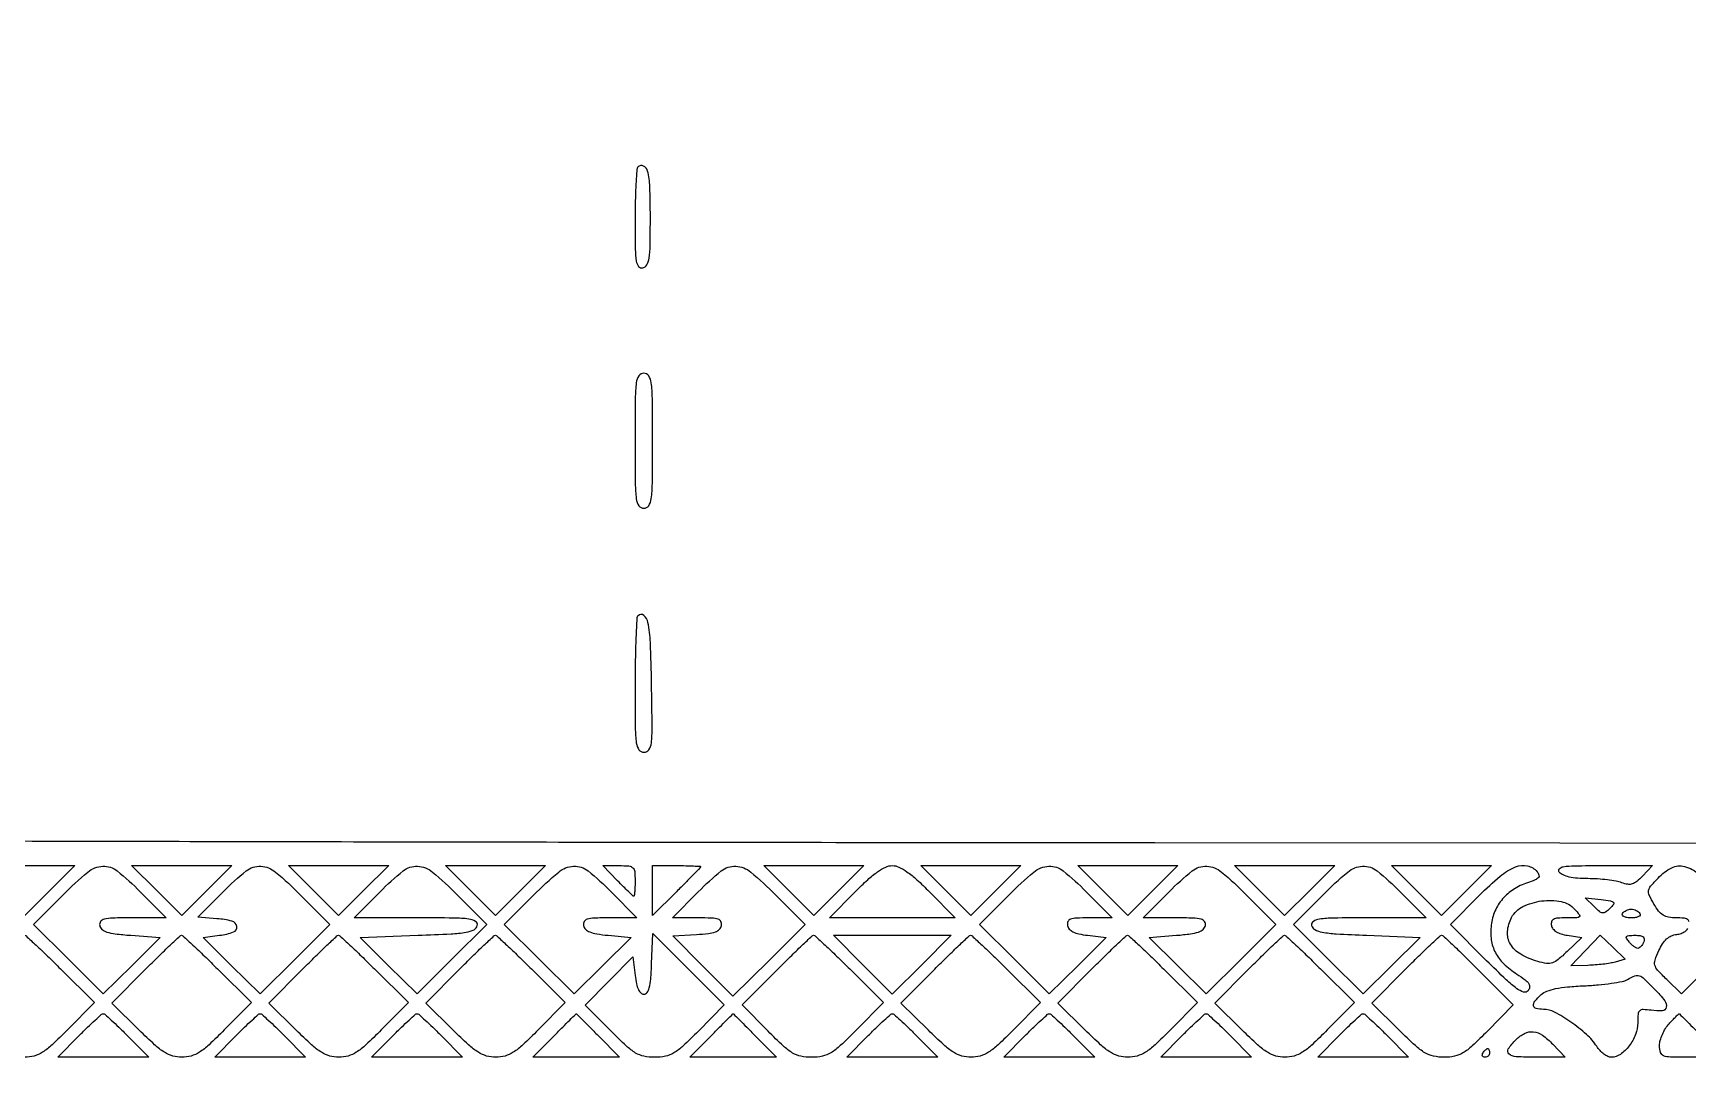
# Model space of a CAD drawing. Extents: x 0 to 836, y 5 to 589.
# Drawn here: x 424.26 to 456.37, y 163.24 to 183.34 of the extents above; entities that cross this region are included whole.
import ezdxf

# ---------------------------------------------------------------- set-up
doc = ezdxf.new("R2010")
doc.units = 0
doc.header["$MEASUREMENT"] = 0

msp = doc.modelspace()

# ---------------------------------------------------------------- linework, layer by layer
for points in [[(201.712326, 537.783562, -0.000001), (217.055896, 537.76491, -0.426088)], [(546.939, 229.3929, -0.000106), (546.943559, 250.949215, -0.000176), (546.957638, 269.095817, -0.000001), (546.976289, 285.583213, -0.415883)], [(836.0595, 588.6891), (420.497259, 588.710259, 0.000013), (261.145696, 588.714318, 0.000021), (126.989856, 588.708632), (4.934769, 588.698274, 0.19889), (4.878609, 588.675009, 0.198853), (4.855343, 588.618859), (4.83877, 516.273901, 0.000036), (4.826254, 436.744061, 0.000021), (4.8222, 342.282364), (4.8222, 95.946129), (4.469225, 95.920114, 0.031904), (4.160456, 95.877435, 0.315999), (4.075312, 95.787407, 0.415411), (4.137995, 95.703578, 0.035338), (4.43445, 95.6826), (4.8222, 95.6826), (4.8222, 50.2101), (4.8222, 4.7376), (420.462, 4.7376), (836.1018, 4.7376)], [(201.712326, 185.847562, -0.000001), (217.055896, 185.82891, -0.426088)], [(604.852986, 529.408162, -0.000002), (620.423836, 529.389509, -0.550615)], [(238.738155, 529.614638, -0.000002), (224.300981, 529.63329, -0.415836)], [(308.18842, 529.408162, -0.000002), (322.638019, 529.38951, -0.415836)], [(531.796111, 538.074638, -0.000002), (517.6951, 538.093291, -0.426056)], [(413.368417, 538.074638, -0.000002), (399.676779, 538.093291, -0.415815)], [(206.267293, 233.405114, -0.000001), (217.051222, 233.389599, -0.0589)], [(77.850638, 481.579418, -0.000002), (77.869294, 494.031443, -0.550517)], [(77.644162, 421.684687, -0.000002), (77.625507, 409.236574, -0.415775)], [(835.429914, 203.53197, -0.00002), (835.42504, 321.569549)], [(604.231838, 387.151416, -0.000003), (604.250494, 398.693431, -0.41574)], [(260.324089, 280.728444, -0.000002), (260.333986, 287.287743, -0.41377)], [(353.273145, 235.606241, -0.000004), (353.25667, 227.850838, -0.413589)], [(598.142374, 133.226362, -0.000004), (607.061927, 133.207701, -0.425827)], [(422.635427, 142.707701, -0.000006), (427.550911, 142.695184, -0.413464)], [(476.576374, 181.9746), (469.723304, 181.9746), (469.668952, 181.45459, 0.023672), (469.647108, 181.070485, 0.000478), (469.630566, 179.12773, 0.00113), (469.618539, 176.857605, 0.000759), (469.6146, 174.26359), (469.6146, 167.5926), (446.03235, 167.60917, -0.000119), (437.028377, 167.617645, -0.000207), (429.545132, 167.629566, -0.000033), (423.021454, 167.643081, -0.973398)], [(456.399828, 166.078769, 0.205576), (456.366319, 166.124305, 0.110885), (456.291008, 166.148431, 0.021817), (456.148253, 166.154935, -0.042387), (455.998713, 166.167921, -0.09555), (455.892752, 166.208032, -0.090369), (455.805733, 166.286321, -0.035112), (455.715581, 166.421635, -0.019195), (455.625301, 166.595418, -0.15007), (455.612476, 166.684601, -0.137785), (455.651187, 166.769247, -0.015301), (455.794859, 166.9287, -0.083217), (456.060518, 167.126809, -0.186347), (456.306878, 167.153082, -0.111123), (456.594892, 167.001831, -0.021088)], [(456.92584, 165.351932), (456.250417, 164.680472), (455.965402, 164.956719, -0.013092), (455.787221, 165.138705, -0.120764), (455.733904, 165.234406, -0.150634), (455.737029, 165.334869, -0.023866), (455.810662, 165.520386, -0.035942), (455.88252, 165.652732, -0.066929), (455.961285, 165.745691, -0.07949), (456.051465, 165.804205, -0.075302), (456.157095, 165.833052, 0.057195), (456.244863, 165.853653, 0.068181), (456.320178, 165.892954, 0.077278), (456.37458, 165.94585, 0.114945)]]:
    msp.add_lwpolyline(points, format="xyb")
for points in [[(436.001962, 180.735562, 0.180044), (435.978644, 180.6846, 0.004018), (435.960885, 180.411016, 0.008569), (435.94801, 180.086434, 0.005627), (435.9438, 179.712397, 0.003393), (435.947686, 179.139776, 0.035821), (435.96757, 178.906906, 0.131751), (436.013088, 178.804645, 0.276831), (436.09185, 178.775905, 0.222114), (436.170991, 178.833292, 0.089817), (436.214879, 178.962635, 0.033032), (436.235485, 179.213562, 0.003974), (436.2399, 179.769109, 0.008749), (436.229675, 180.353375, 0.051646), (436.187557, 180.656206, 0.224222), (436.10829, 180.753721, 0.318262)], [(435.9438, 175.4181, 0.00213), (435.947332, 174.588774, 0.02996), (435.967679, 174.291862, 0.116079), (436.018218, 174.157369, 0.250083), (436.113, 174.1068, 0.250083), (436.207782, 174.157369, 0.116079), (436.258321, 174.291862, 0.02996), (436.278668, 174.588774, 0.00213), (436.2822, 175.4181, 0.00213), (436.278668, 176.247426, 0.02996), (436.258321, 176.544337, 0.116079), (436.207782, 176.678831, 0.250083), (436.113, 176.7294, 0.250083), (436.018218, 176.678831, 0.116079), (435.967679, 176.544337, 0.02996), (435.947332, 176.247426, 0.00213)], [(436.001962, 172.021762, 0.185328), (435.9785, 171.969069, 0.002379), (435.960885, 171.599633, 0.006531), (435.948002, 171.167807, 0.004191), (435.9438, 170.6664, 0.00213), (435.947311, 169.842203, 0.030712), (435.967744, 169.550467, 0.121094), (436.019064, 169.419066, 0.244038), (436.115148, 169.3692, 0.246944), (436.210725, 169.41947, 0.123411), (436.259787, 169.551084, 0.03022), (436.274745, 169.845213, 0.001991), (436.263198, 170.694693, 0.005543), (436.24007, 171.501451, 0.038675), (436.19405, 171.892801, 0.175575), (436.112917, 172.027548, 0.384018)], [(426.3417, 166.662), (426.844003, 166.1544), (426.184799, 166.1544, 0.005622), (425.80464, 166.150125, 0.052033), (425.641647, 166.129403, 0.1772), (425.571365, 166.083237, 0.209647), (425.553725, 166.00635, 0.171974), (425.597788, 165.930867, 0.099169), (425.690981, 165.879458, 0.048225), (425.857371, 165.843988, 0.01001), (426.155395, 165.816), (426.728935, 165.7737), (426.175536, 165.226015), (425.622137, 164.678329), (424.945638, 165.350861), (424.269138, 166.023393), (424.83785, 166.596497, -0.022244), (425.324336, 167.044971, -0.16568), (425.613108, 167.157609, -0.182443), (425.895631, 167.064802, -0.028093)], [(429.45295, 166.596497), (430.021662, 166.023393), (429.345162, 165.350861), (428.668663, 164.678329), (428.115019, 165.226015), (427.561375, 165.7737), (427.882137, 165.816, 0.051803), (428.150767, 165.880211, 0.362743), (428.214657, 165.987598, 0.298016), (428.120237, 166.091308, 0.045425), (427.830293, 166.138752), (427.457686, 166.165405), (427.954545, 166.667502, -0.028591), (428.396739, 167.066006, -0.182915), (428.678556, 167.157674, -0.164754), (428.967154, 167.044431, -0.022189)], [(432.49855, 166.596497), (433.067262, 166.023393), (432.390762, 165.350861), (431.714263, 164.678329), (431.161297, 165.226015), (430.608331, 165.7737), (431.731143, 165.816, 0.003519), (432.371612, 165.844644, 0.028044), (432.665793, 165.87648, 0.070996), (432.819656, 165.925026, 0.237937), (432.882281, 166.00635, 0.315938), (432.846129, 166.086658, 0.103125), (432.716326, 166.131156, 0.028624), (432.42764, 166.150672, 0.002567), (431.701501, 166.1544), (430.492397, 166.1544), (430.9947, 166.662, -0.028093), (431.440769, 167.064802, -0.182443), (431.723292, 167.157609, -0.16568), (432.012064, 167.044971, -0.022244)], [(435.4785, 166.662), (435.980803, 166.1544), (435.448499, 166.1544, 0.00763), (435.148132, 166.149816, 0.063856), (435.014291, 166.128484, 0.196665), (434.95659, 166.082396, 0.175761), (434.94428, 166.00635, 0.152263), (434.983033, 165.933642, 0.099758), (435.063062, 165.881203, 0.05625), (435.198964, 165.843766, 0.015512), (435.419212, 165.816), (435.866058, 165.7737), (435.312498, 165.226015), (434.758937, 164.678329), (434.082438, 165.350861), (433.405938, 166.023393), (433.97465, 166.596497, -0.022244), (434.461136, 167.044971, -0.16568), (434.749908, 167.157609, -0.182443), (435.032431, 167.064802, -0.028093)], [(435.9438, 166.8735, -0.008142), (435.941951, 166.759968, -0.013507), (435.936249, 166.664379, -0.007113), (435.928377, 166.586562, -0.380905), (435.918096, 166.5774, -0.189406), (435.901344, 166.583982, -0.002347), (435.815638, 166.664379, -0.006534), (435.717259, 166.760006, -0.004184), (435.6054, 166.8735), (435.318409, 167.1696), (435.631104, 167.1696, -0.019141), (435.824117, 167.162208, -0.172066), (435.900315, 167.128422, -0.182984), (435.935733, 167.05523, -0.022185)], [(437.2128, 167.14556, -0.193016), (437.206307, 167.129367, -0.000868), (437.076118, 166.993598, -0.003925), (436.925876, 166.839893, -0.002447), (436.7475, 166.662), (436.2822, 166.20248), (436.2822, 166.68604), (436.2822, 167.1696), (436.7475, 167.1696, -0.004843), (436.925915, 167.167872, -0.008062), (437.076118, 167.162538, -0.002592), (437.203659, 167.155286, -0.396172)], [(438.674291, 166.596555), (439.242945, 166.023511), (438.543103, 165.327304), (437.843261, 164.631098), (437.260219, 165.218642), (436.677177, 165.806186), (437.134546, 165.832243, 0.014003), (437.365996, 165.851944, 0.057915), (437.502514, 165.883709, 0.109439), (437.581161, 165.933272, 0.151798), (437.620061, 166.00635, 0.163819), (437.609631, 166.082069, 0.202438), (437.556072, 166.128075, 0.06903), (437.432003, 166.149674, 0.00863), (437.158201, 166.1544), (436.668197, 166.1544), (437.1705, 166.662, -0.028092), (437.616563, 167.064798, -0.182434), (437.899083, 167.15761, -0.165686), (438.187847, 167.044984, -0.022247)], [(441.6543, 166.662), (442.156603, 166.1544), (440.9352, 166.1544), (439.713797, 166.1544), (440.2161, 166.662, -0.01261), (440.459118, 166.895499, -0.031396), (440.651092, 167.049927, -0.043648), (440.807508, 167.141033, -0.110492), (440.9352, 167.1696, -0.110492), (441.062892, 167.141033, -0.043648), (441.219308, 167.049927, -0.031396), (441.411282, 166.895499, -0.01261)], [(444.6999, 166.662), (445.202203, 166.1544), (444.754499, 166.1544, 0.009913), (444.507277, 166.149498, 0.075028), (444.392977, 166.127584, 0.207157), (444.343487, 166.081688, 0.151687), (444.334903, 166.00635, 0.138885), (444.369804, 165.936548, 0.094658), (444.441278, 165.883065, 0.061597), (444.556212, 165.843619, 0.022839), (444.725318, 165.816), (445.087622, 165.7737), (444.53398, 165.226015), (443.980337, 164.678329), (443.303838, 165.350861), (442.627338, 166.023393), (443.19605, 166.596497, -0.022244), (443.682536, 167.044971, -0.16568), (443.971308, 167.157609, -0.182443), (444.253831, 167.064802, -0.028093)], [(447.81115, 166.596497), (448.379862, 166.023393), (447.703362, 165.350861), (447.026863, 164.678329), (446.473411, 165.226015), (445.919959, 165.7737), (446.45127, 165.816, 0.011415), (446.723264, 165.843916, 0.05076), (446.879581, 165.879946, 0.100082), (446.968348, 165.931655, 0.165531), (447.010694, 166.00635, 0.198709), (446.99479, 166.08297, 0.183905), (446.928746, 166.129138, 0.055473), (446.775457, 166.150038, 0.006169), (446.421901, 166.1544), (445.804997, 166.1544), (446.3073, 166.662, -0.028093), (446.753369, 167.064802, -0.182443), (447.035892, 167.157609, -0.16568), (447.324664, 167.044971, -0.022244)], [(450.7911, 166.662), (451.293403, 166.1544), (450.168899, 166.1544, 0.002805), (449.495994, 166.150625, 0.030766), (449.226618, 166.130998, 0.112087), (449.106481, 166.086122, 0.303586), (449.072699, 166.00635, 0.229909), (449.132873, 165.925676, 0.075481), (449.277041, 165.876732, 0.030044), (449.551748, 165.844573, 0.003938), (450.139278, 165.816), (451.177551, 165.7737), (450.624544, 165.226015), (450.071537, 164.678329), (449.395038, 165.350861), (448.718538, 166.023393), (449.28725, 166.596497, -0.022244), (449.773736, 167.044971, -0.16568), (450.062508, 167.157609, -0.182443), (450.345031, 167.064802, -0.028093)], [(453.449498, 167.050534, -0.101361), (453.483891, 166.986161, -0.258386), (453.472871, 166.936189, -0.115958), (453.409689, 166.891354, -0.016874), (453.260798, 166.836579, 0.063312), (452.991719, 166.708178, 0.072952), (452.777581, 166.521374, 0.075029), (452.630522, 166.285788, 0.072631), (452.557451, 166.014666, 0.063288), (452.559796, 165.727133, 0.087001), (452.638037, 165.4813, 0.080958), (452.800719, 165.26428, 0.047598), (453.055385, 165.062167, -0.015714), (453.215074, 164.951232, -0.085573), (453.287458, 164.875302, -0.186629), (453.302356, 164.809217, -0.137215), (453.271446, 164.74, -0.30205), (453.186983, 164.714666, -0.083346), (453.056488, 164.779577, -0.033405), (452.848463, 164.952909, -0.005334), (452.468788, 165.322638), (451.764255, 166.023511), (452.332909, 166.596555, -0.022107), (452.732411, 166.965044, -0.078829), (453.029249, 167.144391, -0.149652), (453.259879, 167.164986, -0.169094)], [(455.49173, 166.963774, -0.029753), (455.382269, 166.860335, -0.09809), (455.295628, 166.812769, -0.116631), (455.206145, 166.806107, -0.051399), (455.090776, 166.836874, 0.04641), (454.980998, 166.867323, 0.014566), (454.812144, 166.892616, 0.014414), (454.621046, 166.910001, 0.015477), (454.433751, 166.9158, -0.019166), (454.231369, 166.923561, -0.037074), (454.071304, 166.947878, -0.047703), (453.952305, 166.987341, -0.116149), (453.879, 167.0427, -0.364001), (453.879347, 167.10616, -0.181716), (453.954513, 167.147972, -0.033834), (454.178775, 167.166063, -0.003212), (454.729388, 167.1696), (455.685094, 167.1696)], [(454.1751, 166.3236, -0.015594), (454.268373, 166.213842, -0.375762), (454.266671, 166.176628, -0.198174), (454.221833, 166.156875, -0.00592), (454.012809, 166.1544, 0.017665), (453.84849, 166.148593, 0.101712), (453.765138, 166.125221, 0.210926), (453.728431, 166.07973, 0.113519), (453.725707, 166.00635, 0.12666), (453.756455, 165.941198, 0.081229), (453.819901, 165.886023, 0.063619), (453.913527, 165.843469, 0.037366), (454.033634, 165.816), (454.313246, 165.7737), (454.029438, 165.499518, -0.017996), (453.857207, 165.344714, -0.092341), (453.745699, 165.282046, -0.116178), (453.63172, 165.271009, -0.036144), (453.462257, 165.306605, -0.061861), (453.129382, 165.448468, -0.128088), (452.930134, 165.646058, -0.154124), (452.873468, 165.889223, -0.103998), (452.95393, 166.164734, -0.15786), (453.17089, 166.373546, -0.081118), (453.536084, 166.483021, -0.081391), (453.915813, 166.470464, -0.161315)], [(454.85951, 166.337252, -0.036626), (454.776206, 166.265335, -0.19107), (454.718738, 166.249962, -0.14862), (454.657795, 166.276544, -0.019758), (454.553412, 166.372988), (454.382496, 166.543904), (454.688593, 166.508168, -0.008747), (454.873385, 166.483311, -0.15989), (454.92565, 166.456874, -0.372831), (454.928517, 166.416933, -0.035847)], [(455.4441, 166.239, -0.259199), (455.445613, 166.206368, -0.162984), (455.417957, 166.178636, -0.081563), (455.358485, 166.160181, -0.034543), (455.2749, 166.1544, -0.034543), (455.191315, 166.160181, -0.081563), (455.131843, 166.178636, -0.162984), (455.104187, 166.206368, -0.259199), (455.1057, 166.239, -0.085235), (455.134311, 166.271383, -0.053414), (455.17697, 166.298749, -0.051777), (455.2263, 166.317327, -0.064269), (455.2749, 166.3236, -0.064269), (455.3235, 166.317327, -0.051777), (455.37283, 166.298749, -0.053414), (455.415489, 166.271383, -0.085235)], [(424.795733, 165.162479), (425.453109, 164.508959), (424.926948, 163.978079, -0.009627), (424.630694, 163.69046, -0.044566), (424.442624, 163.54381, -0.074873), (424.283069, 163.47184, -0.068676), (424.10452, 163.4472, -0.068756), (423.926099, 163.471852, -0.073153), (423.765103, 163.543872, -0.043873), (423.574689, 163.689943, -0.009718), (423.27694, 163.97379), (422.745627, 164.50038), (423.399579, 165.15819, -0.003033), (423.653321, 165.410351, -0.004818), (423.873891, 165.622768, -0.001306), (424.067633, 165.804828, -0.190171), (424.095944, 165.816, -0.188699), (424.124316, 165.804897, -0.0013), (424.319002, 165.624028, -0.004791), (424.540678, 165.412996, -0.003017)], [(427.841333, 165.162479), (428.498709, 164.508959), (427.972548, 163.978079, -0.009627), (427.676294, 163.69046, -0.044566), (427.488224, 163.54381, -0.074873), (427.328669, 163.47184, -0.068676), (427.15012, 163.4472, -0.068756), (426.971699, 163.471852, -0.073153), (426.810703, 163.543872, -0.043873), (426.620289, 163.689943, -0.009718), (426.32254, 163.97379), (425.791227, 164.50038), (426.445179, 165.15819, -0.003033), (426.698921, 165.410351, -0.004818), (426.919491, 165.622768, -0.001306), (427.113233, 165.804828, -0.190171), (427.141544, 165.816, -0.188699), (427.169916, 165.804897, -0.0013), (427.364602, 165.624028, -0.004791), (427.586278, 165.412996, -0.003017)], [(430.886933, 165.162479), (431.544309, 164.508959), (431.018148, 163.978079, -0.009627), (430.721894, 163.69046, -0.044566), (430.533824, 163.54381, -0.074873), (430.374269, 163.47184, -0.068676), (430.19572, 163.4472, -0.068756), (430.017299, 163.471852, -0.073153), (429.856303, 163.543872, -0.043873), (429.665889, 163.689943, -0.009718), (429.36814, 163.97379), (428.836827, 164.50038), (429.490779, 165.15819, -0.003033), (429.744521, 165.410351, -0.004818), (429.965091, 165.622768, -0.001306), (430.158833, 165.804828, -0.190171), (430.187144, 165.816, -0.188699), (430.215516, 165.804897, -0.0013), (430.410202, 165.624028, -0.004791), (430.631878, 165.412996, -0.003017)], [(433.932533, 165.162479), (434.589909, 164.508959), (434.063748, 163.978079, -0.009627), (433.767494, 163.69046, -0.044566), (433.579424, 163.54381, -0.074873), (433.419869, 163.47184, -0.068676), (433.24132, 163.4472, -0.068756), (433.062899, 163.471852, -0.073153), (432.901903, 163.543872, -0.043873), (432.711489, 163.689943, -0.009718), (432.41374, 163.97379), (431.882427, 164.50038), (432.536379, 165.15819, -0.003033), (432.790121, 165.410351, -0.004818), (433.010691, 165.622768, -0.001306), (433.204433, 165.804828, -0.190171), (433.232744, 165.816, -0.188699), (433.261116, 165.804897, -0.0013), (433.455802, 165.624028, -0.004791), (433.677478, 165.412996, -0.003017)], [(437.171498, 163.955809, -0.009557), (436.872892, 163.665373, -0.052959), (436.694374, 163.53062, -0.08576), (436.532585, 163.467928, -0.049684), (436.3245, 163.4472, -0.049613), (436.116486, 163.467891, -0.085731), (435.954795, 163.530481, -0.053023), (435.776502, 163.664989, -0.009593), (435.478621, 163.954678), (434.976438, 164.462156), (435.438969, 164.931546), (435.9015, 165.400936), (435.9438, 165.037418, 0.02159), (435.970005, 164.874014, 0.058427), (436.006763, 164.762686, 0.095903), (436.054256, 164.697116, 0.190434), (436.113, 164.6739, 0.241024), (436.175772, 164.706025, 0.093028), (436.218594, 164.797168, 0.043345), (436.246985, 164.96552, 0.009308), (436.265286, 165.261223), (436.290673, 165.848546), (436.982736, 165.156482), (437.6748, 164.464418)], [(440.108333, 165.162479), (440.765709, 164.508959), (440.239548, 163.978079, -0.008896), (439.926317, 163.673088, -0.051599), (439.74306, 163.533436, -0.086079), (439.579211, 163.468688, -0.051194), (439.369896, 163.4472, -0.049704), (439.16199, 163.467919, -0.085707), (439.000281, 163.530574, -0.052968), (438.821882, 163.665207, -0.009581), (438.523769, 163.955134), (438.021135, 164.463069), (438.693633, 165.139534, -0.00295), (438.954486, 165.398849, -0.004692), (439.181043, 165.617288, -0.00124), (439.380192, 165.804794, -0.190458), (439.408544, 165.816, -0.188699), (439.436916, 165.804897, -0.0013), (439.631602, 165.624028, -0.004791), (439.853278, 165.412996, -0.003017)], [(443.153933, 165.162479), (443.811309, 164.508959), (443.285148, 163.978079, -0.009627), (442.988894, 163.69046, -0.044566), (442.800824, 163.54381, -0.074873), (442.641269, 163.47184, -0.068676), (442.46272, 163.4472, -0.068756), (442.284299, 163.471852, -0.073153), (442.123303, 163.543872, -0.043873), (441.932889, 163.689943, -0.009718), (441.63514, 163.97379), (441.103827, 164.50038), (441.757779, 165.15819, -0.003033), (442.011521, 165.410351, -0.004818), (442.232091, 165.622768, -0.001306), (442.425833, 165.804828, -0.190171), (442.454144, 165.816, -0.188699), (442.482516, 165.804897, -0.0013), (442.677202, 165.624028, -0.004791), (442.898878, 165.412996, -0.003017)], [(446.199533, 165.162479), (446.856909, 164.508959), (446.330748, 163.978079, -0.009627), (446.034494, 163.69046, -0.044566), (445.846424, 163.54381, -0.074873), (445.686869, 163.47184, -0.068676), (445.50832, 163.4472, -0.068756), (445.329899, 163.471852, -0.073153), (445.168903, 163.543872, -0.043873), (444.978489, 163.689943, -0.009718), (444.68074, 163.97379), (444.149427, 164.50038), (444.803379, 165.15819, -0.003033), (445.057121, 165.410351, -0.004818), (445.277691, 165.622768, -0.001306), (445.471433, 165.804828, -0.190171), (445.499744, 165.816, -0.188699), (445.528116, 165.804897, -0.0013), (445.722802, 165.624028, -0.004791), (445.944478, 165.412996, -0.003017)], [(449.245133, 165.162479), (449.902509, 164.508959), (449.376348, 163.978079, -0.009627), (449.080094, 163.69046, -0.044566), (448.892024, 163.54381, -0.074873), (448.732469, 163.47184, -0.068676), (448.55392, 163.4472, -0.068756), (448.375499, 163.471852, -0.073153), (448.214503, 163.543872, -0.043873), (448.024089, 163.689943, -0.009718), (447.72634, 163.97379), (447.195027, 164.50038), (447.848979, 165.15819, -0.003033), (448.102721, 165.410351, -0.004818), (448.323291, 165.622768, -0.001306), (448.517033, 165.804828, -0.190171), (448.545344, 165.816, -0.188699), (448.573716, 165.804897, -0.0013), (448.768402, 165.624028, -0.004791), (448.990078, 165.412996, -0.003017)], [(452.313567, 165.139534), (452.986065, 164.463069), (452.483431, 163.955134, -0.009643), (452.186755, 163.666674, -0.052287), (452.007973, 163.531441, -0.084857), (451.846766, 163.468208, -0.051169), (451.642024, 163.4472, -0.05286), (451.436101, 163.469031, -0.083444), (451.27137, 163.534396, -0.050172), (451.085349, 163.674205, -0.009042), (450.77194, 163.97379), (450.240627, 164.50038), (450.894579, 165.15819, -0.003308), (451.148594, 165.410344, -0.005232), (451.370024, 165.622768, -0.001537), (451.564064, 165.803936, -0.189219), (451.5948, 165.816, -0.189535), (451.625585, 165.803895, -0.001459), (451.825024, 165.617288, -0.005095), (452.052442, 165.398842, -0.003217)], [(454.963094, 165.295789, -0.027977), (454.864945, 165.273996, -0.010783), (454.726747, 165.254381, -0.010637), (454.575622, 165.2395, -0.012908), (454.433454, 165.232233), (454.099609, 165.2238), (454.386564, 165.519863), (454.673519, 165.815926), (454.916204, 165.583419), (455.158888, 165.350913)], [(455.516994, 165.6891, -0.041764), (455.493545, 165.640543, -0.04955), (455.463452, 165.599477, -0.056875), (455.431583, 165.571198, -0.154241), (455.403108, 165.5622, -0.127224), (455.371059, 165.570489, -0.033421), (455.32613, 165.599477, -0.031713), (455.277708, 165.640529, -0.02787), (455.2326, 165.6891, -0.036732), (455.183463, 165.758031, -0.330631), (455.186695, 165.792768, -0.196494), (455.226806, 165.812211, -0.015828), (455.346486, 165.816, -0.030306), (455.448904, 165.809786, -0.130387), (455.50511, 165.787304, -0.223368), (455.52629, 165.747736, -0.104971)], [(455.733115, 164.76581, -0.02722), (455.923788, 164.546362, -0.21326), (455.955249, 164.41819, -0.34497), (455.878662, 164.350077, -0.05211), (455.659325, 164.359207, 0.024354), (455.504352, 164.374292, 0.203028), (455.439601, 164.350488, 0.186487), (455.408568, 164.286109, 0.02011), (455.4018, 164.117905, -0.092929), (455.358968, 163.889439, -0.070602), (455.23396, 163.666801, -0.075679), (455.063818, 163.502762, -0.155246), (454.889183, 163.4472, -0.113866), (454.823735, 163.4623, -0.047464), (454.745941, 163.509821, -0.043696), (454.668928, 163.578819, -0.043242), (454.604779, 163.660379, 0.064751), (454.407058, 163.890712, 0.03146), (454.102322, 164.131751, 0.02981), (453.786231, 164.324121, 0.122383), (453.570207, 164.3778, -0.058567), (453.429911, 164.39429, -0.307613), (453.380258, 164.448676, -0.213699), (453.404758, 164.53453, -0.034061), (453.529052, 164.66345, -0.093443), (453.639817, 164.731241, -0.039873), (453.807299, 164.779977, -0.028634), (454.040655, 164.814343, -0.011266), (454.364978, 164.83592, 0.011435), (454.63626, 164.854061, 0.013703), (454.890458, 164.883951, 0.01245), (455.101872, 164.9201, 0.083211), (455.201376, 164.957586, -0.035289), (455.346446, 165.028699, -0.184907), (455.433716, 165.030405, -0.106026), (455.525501, 164.973193, -0.008089)], [(426.0879, 163.8702), (426.504539, 163.4472), (425.6226, 163.4472), (424.740661, 163.4472), (425.1573, 163.8702, -0.005453), (425.320497, 164.032314, -0.008337), (425.465846, 164.168944, -0.003787), (425.591496, 164.281445, -0.182659), (425.6226, 164.2932, -0.182659), (425.653704, 164.281445, -0.003787), (425.779354, 164.168944, -0.008337), (425.924703, 164.032314, -0.005453)], [(429.1335, 163.8702), (429.550139, 163.4472), (428.6682, 163.4472), (427.786261, 163.4472), (428.2029, 163.8702, -0.005453), (428.366097, 164.032314, -0.008337), (428.511446, 164.168944, -0.003787), (428.637096, 164.281445, -0.182659), (428.6682, 164.2932, -0.182659), (428.699304, 164.281445, -0.003787), (428.824954, 164.168944, -0.008337), (428.970303, 164.032314, -0.005453)], [(432.1791, 163.8702), (432.595739, 163.4472), (431.7138, 163.4472), (430.831861, 163.4472), (431.2485, 163.8702, -0.005453), (431.411697, 164.032314, -0.008337), (431.557046, 164.168944, -0.003787), (431.682696, 164.281445, -0.182659), (431.7138, 164.2932, -0.182659), (431.744904, 164.281445, -0.003787), (431.870554, 164.168944, -0.008337), (432.015903, 164.032314, -0.005453)], [(435.2247, 163.8702), (435.641339, 163.4472), (434.8017, 163.4472), (433.962061, 163.4472), (434.3787, 163.8702, -0.000715), (434.538907, 164.032388, -0.001179), (434.67482, 164.168944, -0.000079), (434.797288, 164.291373, -0.198831), (434.8017, 164.2932, -0.198831), (434.806112, 164.291373, -0.000079), (434.92858, 164.168944, -0.001179), (435.064493, 164.032388, -0.000715)], [(438.2703, 163.8702), (438.686939, 163.4472), (437.8473, 163.4472), (437.007661, 163.4472), (437.4243, 163.8702, -0.000715), (437.584507, 164.032388, -0.001179), (437.72042, 164.168944, -0.000079), (437.842888, 164.291373, -0.198831), (437.8473, 164.2932, -0.198831), (437.851712, 164.291373, -0.000079), (437.97418, 164.168944, -0.001179), (438.110093, 164.032388, -0.000715)], [(441.4005, 163.8702), (441.817139, 163.4472), (440.9352, 163.4472), (440.053261, 163.4472), (440.4699, 163.8702, -0.005453), (440.633097, 164.032314, -0.008337), (440.778446, 164.168944, -0.003787), (440.904096, 164.281445, -0.182659), (440.9352, 164.2932, -0.182659), (440.966304, 164.281445, -0.003787), (441.091954, 164.168944, -0.008337), (441.237303, 164.032314, -0.005453)], [(444.4461, 163.8702), (444.862739, 163.4472), (443.9808, 163.4472), (443.098861, 163.4472), (443.5155, 163.8702, -0.005453), (443.678697, 164.032314, -0.008337), (443.824046, 164.168944, -0.003787), (443.949696, 164.281445, -0.182659), (443.9808, 164.2932, -0.182659), (444.011904, 164.281445, -0.003787), (444.137554, 164.168944, -0.008337), (444.282903, 164.032314, -0.005453)], [(447.4917, 163.8702), (447.908339, 163.4472), (447.0264, 163.4472), (446.144461, 163.4472), (446.5611, 163.8702, -0.005453), (446.724297, 164.032314, -0.008337), (446.869646, 164.168944, -0.003787), (446.995296, 164.281445, -0.182659), (447.0264, 164.2932, -0.182659), (447.057504, 164.281445, -0.003787), (447.183154, 164.168944, -0.008337), (447.328503, 164.032314, -0.005453)], [(450.5373, 163.8702), (450.953939, 163.4472), (450.072, 163.4472), (449.190061, 163.4472), (449.6067, 163.8702, -0.005453), (449.769897, 164.032314, -0.008337), (449.915246, 164.168944, -0.003787), (450.040896, 164.281445, -0.182659), (450.072, 164.2932, -0.182659), (450.103104, 164.281445, -0.003787), (450.228754, 164.168944, -0.008337), (450.374103, 164.032314, -0.005453)], [(456.6285, 163.8702), (457.045139, 163.4472), (456.43497, 163.4472, -0.005082), (456.033597, 163.45128, -0.084228), (455.902751, 163.476225, -0.237446), (455.843919, 163.539619, -0.070576), (455.8248, 163.674397, -0.065407), (455.8381, 163.775633, -0.037252), (455.878834, 163.892373, -0.036523), (455.938328, 164.00576, -0.049532), (456.008747, 164.097397, -0.002433), (456.079956, 164.172461, -0.00391), (456.141475, 164.235683, -0.000841), (456.195878, 164.29054, -0.199554), (456.202277, 164.2932, -0.197743), (456.208884, 164.290481, -0.000177), (456.331433, 164.168944, -0.001766), (456.468067, 164.032382, -0.001077)], [(453.7521, 163.701), (453.995256, 163.4472), (453.429528, 163.4472, -0.013625), (453.039815, 163.457822, -0.164452), (452.902496, 163.512746, -0.379844), (452.888977, 163.609869, -0.049461), (453.033, 163.7856, -0.077653), (453.206471, 163.912187, -0.149222), (453.374312, 163.942582, -0.125607), (453.55068, 163.874781, -0.04751)], [(452.5254, 163.5318, -0.105053), (452.518542, 163.49952, -0.099167), (452.499082, 163.472051, -0.09642), (452.470007, 163.45364, -0.093332), (452.435807, 163.4472, -0.108972), (452.405779, 163.453823, -0.182303), (452.387891, 163.472051, -0.161196), (452.385259, 163.499474, -0.082592), (452.3985, 163.5318, -0.029505), (452.421257, 163.564183, -0.035638), (452.446386, 163.591549, -0.038439), (452.470265, 163.610855, -0.151918), (452.488093, 163.6164, -0.210953), (452.502359, 163.610101, -0.081139), (452.514441, 163.591549, -0.061769), (452.522664, 163.564189, -0.042167)]]:
    msp.add_lwpolyline(points, format="xyb", close=True)
for points in [[(424.58533, 166.68407), (424.0998, 166.198539), (423.61427, 166.68407), (423.128739, 167.1696), (424.0998, 167.1696), (425.070861, 167.1696)], [(427.63093, 166.68407), (427.1454, 166.198539), (426.65987, 166.68407), (426.174339, 167.1696), (427.1454, 167.1696), (428.116461, 167.1696)], [(430.67653, 166.68407), (430.191, 166.198539), (429.70547, 166.68407), (429.219939, 167.1696), (430.191, 167.1696), (431.162061, 167.1696)], [(433.72213, 166.68407), (433.2366, 166.198539), (432.75107, 166.68407), (432.265539, 167.1696), (433.2366, 167.1696), (434.207661, 167.1696)], [(439.89793, 166.68407), (439.4124, 166.198539), (438.92687, 166.68407), (438.441339, 167.1696), (439.4124, 167.1696), (440.383461, 167.1696)], [(442.94353, 166.68407), (442.458, 166.198539), (441.97247, 166.68407), (441.486939, 167.1696), (442.458, 167.1696), (443.429061, 167.1696)], [(445.98913, 166.68407), (445.5036, 166.198539), (445.01807, 166.68407), (444.532539, 167.1696), (445.5036, 167.1696), (446.474661, 167.1696)], [(449.03473, 166.68407), (448.5492, 166.198539), (448.06367, 166.68407), (447.578139, 167.1696), (448.5492, 167.1696), (449.520261, 167.1696)], [(452.08033, 166.68407), (451.5948, 166.198539), (451.10927, 166.68407), (450.623739, 167.1696), (451.5948, 167.1696), (452.565861, 167.1696)], [(441.505467, 165.245733), (440.9352, 164.675467), (440.364933, 165.245733), (439.794667, 165.816), (440.9352, 165.816), (442.075733, 165.816)]]:
    msp.add_lwpolyline(points, close=True)

doc.saveas('drawing.dxf')
